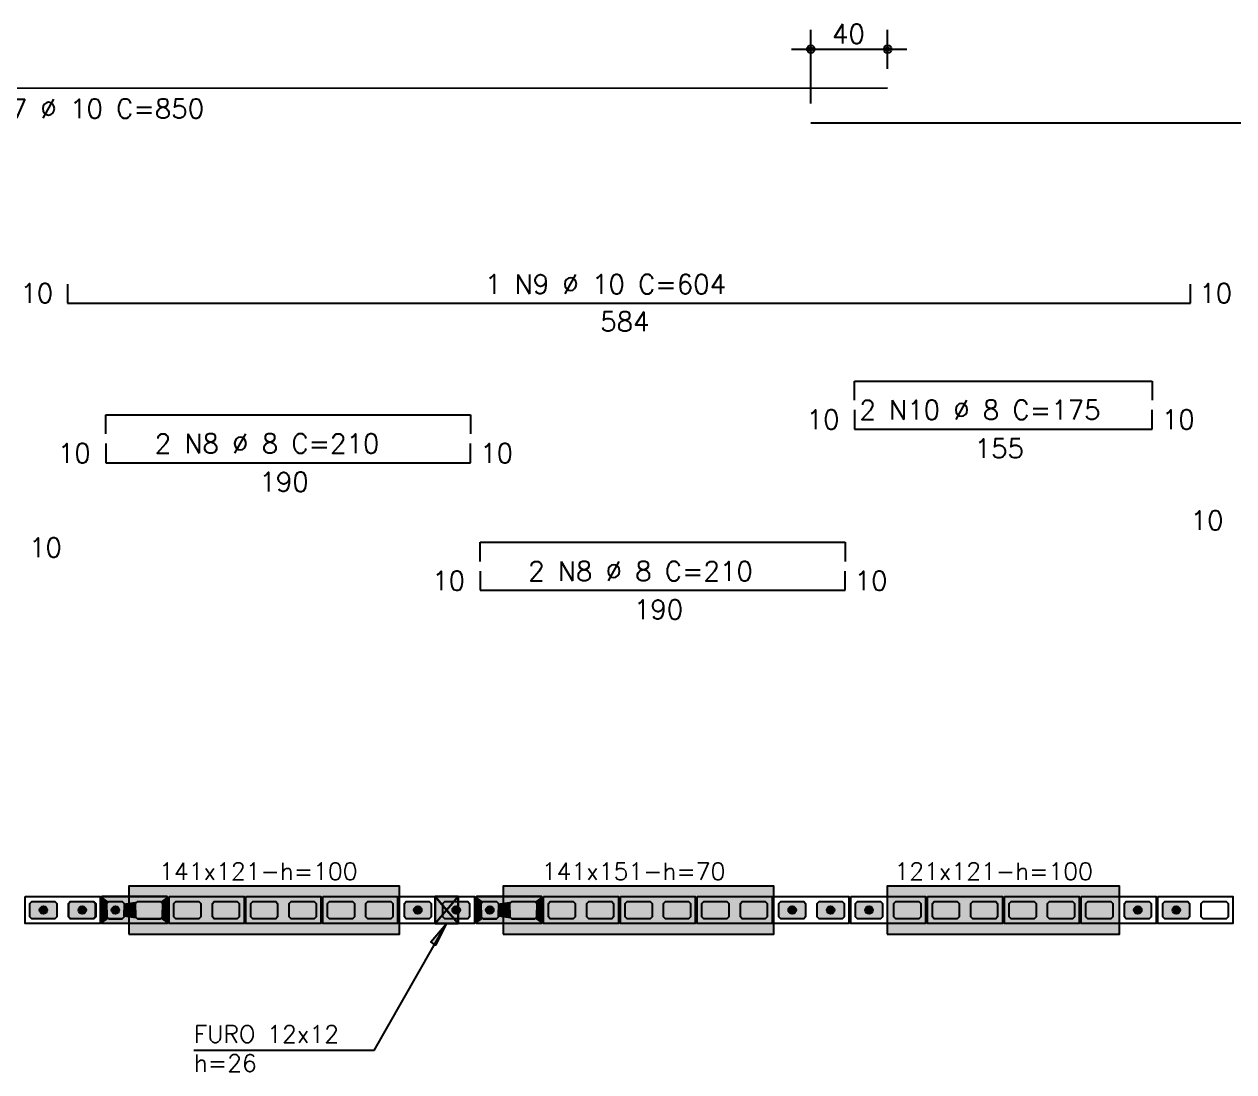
# Model space of a CAD drawing. Extents: x -1 to 122, y -1 to 61.
# Drawn here: x 25.19 to 37.79, y 37 to 47.9 of the extents above; entities that cross this region are included whole.
import ezdxf

# ---------------------------------------------------------------- set-up
doc = ezdxf.new("R2010")
doc.units = 0
doc.header["$MEASUREMENT"] = 0
for name, color, linetype in [('PENA_01', 1, 'CONTINUOUS'), ('PENA_02', 2, 'CONTINUOUS'), ('PENA_03', 3, 'CONTINUOUS'), ('PENA_05', 5, 'CONTINUOUS'), ('PENA_09', 254, 'CONTINUOUS'), ('PENA_11', 252, 'CONTINUOUS'), ('PENA_21', 100, 'CONTINUOUS'), ('PENA_23', 50, 'CONTINUOUS')]:
    doc.layers.add(name, color=color, linetype=linetype)
doc.styles.get("Standard").update_dxf_attribs({"font": 'ROMANS.SHX'})

msp = doc.modelspace()

# ---------------------------------------------------------------- linework, layer by layer
at = {"layer": 'PENA_01', "linetype": 'Continuous'}
for p, q in [((33.38551, 47.078472), (33.38551, 47.844742)), ((34.18551, 47.440374), (34.18551, 47.844742)), ((33.18551, 47.644742), (34.38551, 47.644742))]:
    msp.add_line(p, q, dxfattribs=at)
for points in [[(25.251365, 38.749354), (25.271365, 38.769354), (25.511365, 38.769354), (25.531365, 38.749354), (25.531365, 38.609354), (25.511365, 38.589354), (25.271365, 38.589354), (25.251365, 38.609354), (25.251365, 38.749354)], [(25.651365, 38.749354), (25.671365, 38.769354), (25.911365, 38.769354), (25.931365, 38.749354), (25.931365, 38.609354), (25.911365, 38.589354), (25.671365, 38.589354), (25.651365, 38.609354), (25.651365, 38.749354)], [(26.071365, 38.769354), (26.211365, 38.769354), (26.231365, 38.749354), (26.231365, 38.609354), (26.211365, 38.589354), (26.071365, 38.589354), (26.051365, 38.609354), (26.051365, 38.749354), (26.071365, 38.769354)], [(26.371365, 38.769354), (26.611365, 38.769354), (26.631365, 38.749354), (26.631365, 38.609354), (26.611365, 38.589354), (26.371365, 38.589354), (26.351365, 38.609354), (26.351365, 38.749354), (26.371365, 38.769354)], [(26.751365, 38.749354), (26.771365, 38.769354), (27.011365, 38.769354), (27.031365, 38.749354), (27.031365, 38.609354), (27.011365, 38.589354), (26.771365, 38.589354), (26.751365, 38.609354), (26.751365, 38.749354)], [(27.151365, 38.749354), (27.171365, 38.769354), (27.411365, 38.769354), (27.431365, 38.749354), (27.431365, 38.609354), (27.411365, 38.589354), (27.171365, 38.589354), (27.151365, 38.609354), (27.151365, 38.749354)], [(27.551365, 38.749354), (27.571365, 38.769354), (27.811365, 38.769354), (27.831365, 38.749354), (27.831365, 38.609354), (27.811365, 38.589354), (27.571365, 38.589354), (27.551365, 38.609354), (27.551365, 38.749354)], [(27.951365, 38.749354), (27.971365, 38.769354), (28.211365, 38.769354), (28.231365, 38.749354), (28.231365, 38.609354), (28.211365, 38.589354), (27.971365, 38.589354), (27.951365, 38.609354), (27.951365, 38.749354)], [(28.351365, 38.749354), (28.371365, 38.769354), (28.611365, 38.769354), (28.631365, 38.749354), (28.631365, 38.609354), (28.611365, 38.589354), (28.371365, 38.589354), (28.351365, 38.609354), (28.351365, 38.749354)], [(28.751365, 38.749354), (28.771365, 38.769354), (29.011365, 38.769354), (29.031365, 38.749354), (29.031365, 38.609354), (29.011365, 38.589354), (28.771365, 38.589354), (28.751365, 38.609354), (28.751365, 38.749354)], [(29.151365, 38.749354), (29.171365, 38.769354), (29.411365, 38.769354), (29.431365, 38.749354), (29.431365, 38.609354), (29.411365, 38.589354), (29.171365, 38.589354), (29.151365, 38.609354), (29.151365, 38.749354)], [(29.551365, 38.749354), (29.571365, 38.769354), (29.811365, 38.769354), (29.831365, 38.749354), (29.831365, 38.609354), (29.811365, 38.589354), (29.571365, 38.589354), (29.551365, 38.609354), (29.551365, 38.749354)], [(29.971365, 38.769354), (30.111365, 38.769354), (30.131365, 38.749354), (30.131365, 38.609354), (30.111365, 38.589354), (29.971365, 38.589354), (29.951365, 38.609354), (29.951365, 38.749354), (29.971365, 38.769354)], [(30.271365, 38.769354), (30.511365, 38.769354), (30.531365, 38.749354), (30.531365, 38.609354), (30.511365, 38.589354), (30.271365, 38.589354), (30.251365, 38.609354), (30.251365, 38.749354), (30.271365, 38.769354)], [(30.651365, 38.749354), (30.671365, 38.769354), (30.911365, 38.769354), (30.931365, 38.749354), (30.931365, 38.609354), (30.911365, 38.589354), (30.671365, 38.589354), (30.651365, 38.609354), (30.651365, 38.749354)], [(31.051365, 38.749354), (31.071365, 38.769354), (31.311365, 38.769354), (31.331365, 38.749354), (31.331365, 38.609354), (31.311365, 38.589354), (31.071365, 38.589354), (31.051365, 38.609354), (31.051365, 38.749354)], [(31.451365, 38.749354), (31.471365, 38.769354), (31.711365, 38.769354), (31.731365, 38.749354), (31.731365, 38.609354), (31.711365, 38.589354), (31.471365, 38.589354), (31.451365, 38.609354), (31.451365, 38.749354)], [(31.851365, 38.749354), (31.871365, 38.769354), (32.111365, 38.769354), (32.131365, 38.749354), (32.131365, 38.609354), (32.111365, 38.589354), (31.871365, 38.589354), (31.851365, 38.609354), (31.851365, 38.749354)], [(32.251365, 38.749354), (32.271365, 38.769354), (32.511365, 38.769354), (32.531365, 38.749354), (32.531365, 38.609354), (32.511365, 38.589354), (32.271365, 38.589354), (32.251365, 38.609354), (32.251365, 38.749354)], [(32.651365, 38.749354), (32.671365, 38.769354), (32.911365, 38.769354), (32.931365, 38.749354), (32.931365, 38.609354), (32.911365, 38.589354), (32.671365, 38.589354), (32.651365, 38.609354), (32.651365, 38.749354)], [(33.051365, 38.749354), (33.071365, 38.769354), (33.311365, 38.769354), (33.331365, 38.749354), (33.331365, 38.609354), (33.311365, 38.589354), (33.071365, 38.589354), (33.051365, 38.609354), (33.051365, 38.749354)], [(33.451365, 38.749354), (33.471365, 38.769354), (33.711365, 38.769354), (33.731365, 38.749354), (33.731365, 38.609354), (33.711365, 38.589354), (33.471365, 38.589354), (33.451365, 38.609354), (33.451365, 38.749354)], [(33.851365, 38.749354), (33.871365, 38.769354), (34.111365, 38.769354), (34.131365, 38.749354), (34.131365, 38.609354), (34.111365, 38.589354), (33.871365, 38.589354), (33.851365, 38.609354), (33.851365, 38.749354)], [(34.251365, 38.749354), (34.271365, 38.769354), (34.511365, 38.769354), (34.531365, 38.749354), (34.531365, 38.609354), (34.511365, 38.589354), (34.271365, 38.589354), (34.251365, 38.609354), (34.251365, 38.749354)], [(34.651365, 38.749354), (34.671365, 38.769354), (34.911365, 38.769354), (34.931365, 38.749354), (34.931365, 38.609354), (34.911365, 38.589354), (34.671365, 38.589354), (34.651365, 38.609354), (34.651365, 38.749354)], [(35.051365, 38.749354), (35.071365, 38.769354), (35.311365, 38.769354), (35.331365, 38.749354), (35.331365, 38.609354), (35.311365, 38.589354), (35.071365, 38.589354), (35.051365, 38.609354), (35.051365, 38.749354)], [(35.451365, 38.749354), (35.471365, 38.769354), (35.711365, 38.769354), (35.731365, 38.749354), (35.731365, 38.609354), (35.711365, 38.589354), (35.471365, 38.589354), (35.451365, 38.609354), (35.451365, 38.749354)], [(35.851365, 38.749354), (35.871365, 38.769354), (36.111365, 38.769354), (36.131365, 38.749354), (36.131365, 38.609354), (36.111365, 38.589354), (35.871365, 38.589354), (35.851365, 38.609354), (35.851365, 38.749354)], [(36.251365, 38.749354), (36.271365, 38.769354), (36.511365, 38.769354), (36.531365, 38.749354), (36.531365, 38.609354), (36.511365, 38.589354), (36.271365, 38.589354), (36.251365, 38.609354), (36.251365, 38.749354)], [(36.651365, 38.749354), (36.671365, 38.769354), (36.911365, 38.769354), (36.931365, 38.749354), (36.931365, 38.609354), (36.911365, 38.589354), (36.671365, 38.589354), (36.651365, 38.609354), (36.651365, 38.749354)], [(37.051365, 38.749354), (37.071365, 38.769354), (37.311365, 38.769354), (37.331365, 38.749354), (37.331365, 38.609354), (37.311365, 38.589354), (37.071365, 38.589354), (37.051365, 38.609354), (37.051365, 38.749354)], [(37.451365, 38.749354), (37.471365, 38.769354), (37.711365, 38.769354), (37.731365, 38.749354), (37.731365, 38.609354), (37.711365, 38.589354), (37.471365, 38.589354), (37.451365, 38.609354), (37.451365, 38.749354)]]:
    msp.add_lwpolyline(points, dxfattribs=at)
at = {"layer": 'PENA_02', "linetype": 'Continuous'}
for points in [[(25.201365, 38.819354), (25.981365, 38.819354), (25.981365, 38.539354), (25.201365, 38.539354), (25.201365, 38.819354)], [(26.001365, 38.819354), (26.681365, 38.819354), (26.681365, 38.539354), (26.001365, 38.539354), (26.001365, 38.819354)], [(26.701365, 38.819354), (27.481365, 38.819354), (27.481365, 38.539354), (26.701365, 38.539354), (26.701365, 38.819354)], [(27.501365, 38.819354), (28.281365, 38.819354), (28.281365, 38.539354), (27.501365, 38.539354), (27.501365, 38.819354)], [(28.301365, 38.819354), (29.081365, 38.819354), (29.081365, 38.539354), (28.301365, 38.539354), (28.301365, 38.819354)], [(29.101365, 38.819354), (29.881365, 38.819354), (29.881365, 38.539354), (29.101365, 38.539354), (29.101365, 38.819354)], [(29.901365, 38.819354), (30.581365, 38.819354), (30.581365, 38.539354), (29.901365, 38.539354), (29.901365, 38.819354)], [(30.601365, 38.819354), (31.381365, 38.819354), (31.381365, 38.539354), (30.601365, 38.539354), (30.601365, 38.819354)], [(31.401365, 38.819354), (32.181365, 38.819354), (32.181365, 38.539354), (31.401365, 38.539354), (31.401365, 38.819354)], [(32.201365, 38.819354), (32.981365, 38.819354), (32.981365, 38.539354), (32.201365, 38.539354), (32.201365, 38.819354)], [(33.001365, 38.819354), (33.781365, 38.819354), (33.781365, 38.539354), (33.001365, 38.539354), (33.001365, 38.819354)], [(33.801365, 38.819354), (34.581365, 38.819354), (34.581365, 38.539354), (33.801365, 38.539354), (33.801365, 38.819354)], [(34.601365, 38.819354), (35.381365, 38.819354), (35.381365, 38.539354), (34.601365, 38.539354), (34.601365, 38.819354)], [(35.401365, 38.819354), (36.181365, 38.819354), (36.181365, 38.539354), (35.401365, 38.539354), (35.401365, 38.819354)], [(36.201365, 38.819354), (36.981365, 38.819354), (36.981365, 38.539354), (36.201365, 38.539354), (36.201365, 38.819354)], [(37.001365, 38.819354), (37.781365, 38.819354), (37.781365, 38.539354), (37.001365, 38.539354), (37.001365, 38.819354)]]:
    msp.add_lwpolyline(points, dxfattribs=at)
for centre, radius in [((33.38551, 47.644742), 0.04), ((33.38551, 47.644742), 0.02), ((34.18551, 47.644742), 0.04), ((34.18551, 47.644742), 0.02)]:
    msp.add_circle(centre, radius, dxfattribs=at)
at = {"layer": 'PENA_03', "linetype": 'Continuous'}
for p, q in [((34.18551, 47.240374), (34.18551, 47.240374)), ((33.38551, 46.878472), (33.38551, 46.878472)), ((29.470769, 38.81974), (29.710769, 38.53974)), ((29.710769, 38.81974), (29.470769, 38.539738)), ((29.711408, 38.81974), (29.471408, 38.53974)), ((29.711409, 38.538968), (29.471408, 38.81974)), ((29.471408, 38.81974), (29.711408, 38.539739)), ((29.711408, 38.81974), (29.471408, 38.539737)), ((28.838055, 37.217139), (29.591468, 38.539039)), ((28.838055, 37.217139), (26.958667, 37.217139))]:
    msp.add_line(p, q, dxfattribs=at)
for points in [[(29.470769, 38.81974), (29.710769, 38.81974), (29.710769, 38.53974), (29.470769, 38.539738), (29.470769, 38.81974)], [(29.471408, 38.81974), (29.711408, 38.81974), (29.711409, 38.538968), (29.471409, 38.538968), (29.471408, 38.81974)], [(29.471408, 38.81974), (29.711408, 38.81974), (29.711408, 38.539739), (29.471408, 38.539737), (29.471408, 38.81974)], [(25.531706, 38.609354), (25.511706, 38.589354), (25.271706, 38.589354), (25.251706, 38.609354), (25.251706, 38.749354), (25.271706, 38.769354), (25.511706, 38.769354), (25.531706, 38.749354), (25.531706, 38.609354)], [(25.936045, 38.609354), (25.916045, 38.589354), (25.676045, 38.589354), (25.656045, 38.609354), (25.656045, 38.749354), (25.676045, 38.769354), (25.916045, 38.769354), (25.936045, 38.749354), (25.936045, 38.609354)], [(26.211365, 38.769354), (26.231365, 38.749354), (26.231365, 38.609354), (26.211365, 38.589354), (26.071365, 38.589354), (26.051365, 38.609354), (26.051365, 38.749354), (26.071365, 38.769354), (26.211365, 38.769354)], [(29.431365, 38.609354), (29.411365, 38.589354), (29.171365, 38.589354), (29.151365, 38.609354), (29.151365, 38.749354), (29.171365, 38.769354), (29.411365, 38.769354), (29.431365, 38.749354), (29.431365, 38.609354)], [(29.831365, 38.609354), (29.811365, 38.589354), (29.571365, 38.589354), (29.551365, 38.609354), (29.551365, 38.749354), (29.571365, 38.769354), (29.811365, 38.769354), (29.831365, 38.749354), (29.831365, 38.609354)], [(30.111365, 38.769354), (30.131365, 38.749354), (30.131365, 38.609354), (30.111365, 38.589354), (29.971365, 38.589354), (29.951365, 38.609354), (29.951365, 38.749354), (29.971365, 38.769354), (30.111365, 38.769354)], [(33.331365, 38.609354), (33.311365, 38.589354), (33.071365, 38.589354), (33.051365, 38.609354), (33.051365, 38.749354), (33.071365, 38.769354), (33.311365, 38.769354), (33.331365, 38.749354), (33.331365, 38.609354)], [(33.731365, 38.609354), (33.711365, 38.589354), (33.471365, 38.589354), (33.451365, 38.609354), (33.451365, 38.749354), (33.471365, 38.769354), (33.711365, 38.769354), (33.731365, 38.749354), (33.731365, 38.609354)], [(34.131365, 38.609354), (34.111365, 38.589354), (33.871365, 38.589354), (33.851365, 38.609354), (33.851365, 38.749354), (33.871365, 38.769354), (34.111365, 38.769354), (34.131365, 38.749354), (34.131365, 38.609354)], [(36.931365, 38.609354), (36.911365, 38.589354), (36.671365, 38.589354), (36.651365, 38.609354), (36.651365, 38.749354), (36.671365, 38.769354), (36.911365, 38.769354), (36.931365, 38.749354), (36.931365, 38.609354)], [(37.331365, 38.609354), (37.311365, 38.589354), (37.071365, 38.589354), (37.051365, 38.609354), (37.051365, 38.749354), (37.071365, 38.769354), (37.311365, 38.769354), (37.331365, 38.749354), (37.331365, 38.609354)], [(29.591468, 38.539039), (29.476804, 38.314979), (29.428304, 38.347392), (29.591468, 38.539039)]]:
    msp.add_lwpolyline(points, dxfattribs=at)
for centre in [(25.391706, 38.679354), (25.796045, 38.679354), (26.141365, 38.679354), (29.291365, 38.679354), (29.691365, 38.679354), (30.041365, 38.679354), (33.191365, 38.679354), (33.591365, 38.679354), (33.991365, 38.679354), (36.791365, 38.679354), (37.191365, 38.679354)]:
    msp.add_circle(centre, 0.04, dxfattribs=at)
for points in [[(25.431706, 38.679354), (25.371706, 38.713995), (25.354119, 38.693035)], [(25.431706, 38.679354), (25.354119, 38.693035), (25.354119, 38.665673)], [(25.431706, 38.679354), (25.398652, 38.718746), (25.371706, 38.713995)], [(25.431706, 38.679354), (25.422348, 38.705065), (25.398652, 38.718746)], [(25.836045, 38.679354), (25.776045, 38.713995), (25.758458, 38.693035)], [(25.836045, 38.679354), (25.758458, 38.693035), (25.758458, 38.665673)], [(25.836045, 38.679354), (25.802991, 38.718746), (25.776045, 38.713995)], [(25.836045, 38.679354), (25.826687, 38.705065), (25.802991, 38.718746)], [(26.181365, 38.679354), (26.121365, 38.713995), (26.103777, 38.693035)], [(26.181365, 38.679354), (26.103777, 38.693035), (26.103777, 38.665673)], [(26.181365, 38.679354), (26.148311, 38.718746), (26.121365, 38.713995)], [(26.181365, 38.679354), (26.172007, 38.705065), (26.148311, 38.718746)], [(29.331365, 38.679354), (29.271365, 38.713995), (29.253777, 38.693035)], [(29.331365, 38.679354), (29.253777, 38.693035), (29.253777, 38.665673)], [(29.331365, 38.679354), (29.298311, 38.718746), (29.271365, 38.713995)], [(29.331365, 38.679354), (29.322007, 38.705065), (29.298311, 38.718746)], [(29.731365, 38.679354), (29.671365, 38.713995), (29.653777, 38.693035)], [(29.731365, 38.679354), (29.653777, 38.693035), (29.653777, 38.665673)], [(29.731365, 38.679354), (29.698311, 38.718746), (29.671365, 38.713995)], [(29.731365, 38.679354), (29.722007, 38.705065), (29.698311, 38.718746)], [(30.081365, 38.679354), (30.021365, 38.713995), (30.003777, 38.693035)], [(30.081365, 38.679354), (30.003777, 38.693035), (30.003777, 38.665673)], [(30.081365, 38.679354), (30.048311, 38.718746), (30.021365, 38.713995)], [(30.081365, 38.679354), (30.072007, 38.705065), (30.048311, 38.718746)], [(33.231365, 38.679354), (33.171365, 38.713995), (33.153777, 38.693035)], [(33.231365, 38.679354), (33.153777, 38.693035), (33.153777, 38.665673)], [(33.231365, 38.679354), (33.198311, 38.718746), (33.171365, 38.713995)], [(33.231365, 38.679354), (33.222007, 38.705065), (33.198311, 38.718746)], [(33.631365, 38.679354), (33.571365, 38.713995), (33.553777, 38.693035)], [(33.631365, 38.679354), (33.553777, 38.693035), (33.553777, 38.665673)], [(33.631365, 38.679354), (33.598311, 38.718746), (33.571365, 38.713995)], [(33.631365, 38.679354), (33.622007, 38.705065), (33.598311, 38.718746)], [(34.031365, 38.679354), (33.971365, 38.713995), (33.953777, 38.693035)], [(34.031365, 38.679354), (33.953777, 38.693035), (33.953777, 38.665673)], [(34.031365, 38.679354), (33.998311, 38.718746), (33.971365, 38.713995)], [(34.031365, 38.679354), (34.022007, 38.705065), (33.998311, 38.718746)], [(36.831365, 38.679354), (36.771365, 38.713995), (36.753777, 38.693035)], [(36.831365, 38.679354), (36.753777, 38.693035), (36.753777, 38.665673)], [(36.831365, 38.679354), (36.798311, 38.718746), (36.771365, 38.713995)], [(36.831365, 38.679354), (36.822007, 38.705065), (36.798311, 38.718746)], [(37.231365, 38.679354), (37.171365, 38.713995), (37.153777, 38.693035)], [(37.231365, 38.679354), (37.153777, 38.693035), (37.153777, 38.665673)], [(37.231365, 38.679354), (37.198311, 38.718746), (37.171365, 38.713995)], [(37.231365, 38.679354), (37.222007, 38.705065), (37.198311, 38.718746)], [(25.431706, 38.679354), (25.354119, 38.665673), (25.371706, 38.644713)], [(25.431706, 38.679354), (25.371706, 38.644713), (25.398652, 38.639962)], [(25.431706, 38.679354), (25.398652, 38.639962), (25.422348, 38.653642)], [(25.431706, 38.679354), (25.422348, 38.653642), (25.431706, 38.679354)], [(25.836045, 38.679354), (25.758458, 38.665673), (25.776045, 38.644713)], [(25.836045, 38.679354), (25.776045, 38.644713), (25.802991, 38.639962)], [(25.836045, 38.679354), (25.802991, 38.639962), (25.826687, 38.653642)], [(25.836045, 38.679354), (25.826687, 38.653642), (25.836045, 38.679354)], [(26.181365, 38.679354), (26.103777, 38.665673), (26.121365, 38.644713)], [(26.181365, 38.679354), (26.121365, 38.644713), (26.148311, 38.639962)], [(26.181365, 38.679354), (26.148311, 38.639962), (26.172007, 38.653642)], [(26.181365, 38.679354), (26.172007, 38.653642), (26.181365, 38.679354)], [(29.331365, 38.679354), (29.253777, 38.665673), (29.271365, 38.644713)], [(29.331365, 38.679354), (29.271365, 38.644713), (29.298311, 38.639962)], [(29.331365, 38.679354), (29.298311, 38.639962), (29.322007, 38.653642)], [(29.331365, 38.679354), (29.322007, 38.653642), (29.331365, 38.679354)], [(29.731365, 38.679354), (29.653777, 38.665673), (29.671365, 38.644713)], [(29.731365, 38.679354), (29.671365, 38.644713), (29.698311, 38.639962)], [(29.731365, 38.679354), (29.698311, 38.639962), (29.722007, 38.653642)], [(29.731365, 38.679354), (29.722007, 38.653642), (29.731365, 38.679354)], [(30.081365, 38.679354), (30.003777, 38.665673), (30.021365, 38.644713)], [(30.081365, 38.679354), (30.021365, 38.644713), (30.048311, 38.639962)], [(30.081365, 38.679354), (30.048311, 38.639962), (30.072007, 38.653642)], [(30.081365, 38.679354), (30.072007, 38.653642), (30.081365, 38.679354)], [(33.231365, 38.679354), (33.153777, 38.665673), (33.171365, 38.644713)], [(33.231365, 38.679354), (33.171365, 38.644713), (33.198311, 38.639962)], [(33.231365, 38.679354), (33.198311, 38.639962), (33.222007, 38.653642)], [(33.231365, 38.679354), (33.222007, 38.653642), (33.231365, 38.679354)], [(33.631365, 38.679354), (33.553777, 38.665673), (33.571365, 38.644713)], [(33.631365, 38.679354), (33.571365, 38.644713), (33.598311, 38.639962)], [(33.631365, 38.679354), (33.598311, 38.639962), (33.622007, 38.653642)], [(33.631365, 38.679354), (33.622007, 38.653642), (33.631365, 38.679354)], [(34.031365, 38.679354), (33.953777, 38.665673), (33.971365, 38.644713)], [(34.031365, 38.679354), (33.971365, 38.644713), (33.998311, 38.639962)], [(34.031365, 38.679354), (33.998311, 38.639962), (34.022007, 38.653642)], [(34.031365, 38.679354), (34.022007, 38.653642), (34.031365, 38.679354)], [(36.831365, 38.679354), (36.753777, 38.665673), (36.771365, 38.644713)], [(36.831365, 38.679354), (36.771365, 38.644713), (36.798311, 38.639962)], [(36.831365, 38.679354), (36.798311, 38.639962), (36.822007, 38.653642)], [(36.831365, 38.679354), (36.822007, 38.653642), (36.831365, 38.679354)], [(37.231365, 38.679354), (37.153777, 38.665673), (37.171365, 38.644713)], [(37.231365, 38.679354), (37.171365, 38.644713), (37.198311, 38.639962)], [(37.231365, 38.679354), (37.198311, 38.639962), (37.222007, 38.653642)], [(37.231365, 38.679354), (37.222007, 38.653642), (37.231365, 38.679354)], [(29.591468, 38.539039), (29.476804, 38.314979), (29.428304, 38.347392)], [(29.591468, 38.539039), (29.428304, 38.347392), (29.591468, 38.539039)]]:
    msp.add_solid(points, dxfattribs=at)
at = {"layer": 'PENA_05', "linetype": 'Continuous'}
for p, q in [((17.191366, 47.240284), (34.18551, 47.240374)), ((33.38551, 46.878472), (49.881365, 46.878472)), ((25.641365, 45.198142), (25.641365, 44.998142)), ((37.341365, 44.998142), (37.341365, 45.198142)), ((25.641365, 44.998142), (37.341365, 44.998142)), ((33.841365, 43.988072), (33.841365, 44.188072)), ((33.841365, 44.188072), (36.941365, 44.188072)), ((36.941365, 44.188072), (36.941365, 43.988072)), ((33.841365, 43.888072), (33.841365, 43.688072)), ((36.941365, 43.688072), (36.941365, 43.888072)), ((26.041365, 43.638462), (26.041365, 43.838462)), ((26.041365, 43.838462), (29.841365, 43.838462)), ((29.841365, 43.838462), (29.841365, 43.638462)), ((33.841365, 43.688072), (36.941365, 43.688072)), ((26.041365, 43.538462), (26.041365, 43.338462)), ((29.841365, 43.338462), (29.841365, 43.538462)), ((26.041365, 43.338462), (29.841365, 43.338462)), ((29.941365, 42.309652), (29.941365, 42.509652)), ((29.941365, 42.509652), (33.741365, 42.509652)), ((33.741365, 42.509652), (33.741365, 42.309652)), ((29.941365, 42.209652), (29.941365, 42.009652)), ((33.741365, 42.009652), (33.741365, 42.209652)), ((29.941365, 42.009652), (33.741365, 42.009652))]:
    msp.add_line(p, q, dxfattribs=at)
at = {"layer": 'PENA_09', "linetype": 'Continuous'}
for points in [[(29.591243, 38.679547), (29.711408, 38.81974), (29.471408, 38.81974), (29.591243, 38.679547)], [(29.471409, 38.539741), (29.591243, 38.679547), (29.471408, 38.81974), (29.471409, 38.539741)], [(29.711409, 38.538968), (29.711408, 38.81974), (29.591243, 38.679547), (29.711409, 38.538968)], [(29.591243, 38.679547), (29.471409, 38.539741), (29.471409, 38.538968), (29.711409, 38.538968), (29.591243, 38.679547)]]:
    msp.add_lwpolyline(points, dxfattribs=at)
for points in [[(29.591243, 38.679547), (29.711408, 38.81974), (29.471408, 38.81974)], [(29.591243, 38.679547), (29.471408, 38.81974), (29.591243, 38.679547)], [(29.471409, 38.539741), (29.591243, 38.679547), (29.471408, 38.81974)], [(29.471409, 38.539741), (29.471408, 38.81974), (29.471409, 38.539741)], [(29.711409, 38.538968), (29.711408, 38.81974), (29.591243, 38.679547)], [(29.591243, 38.679547), (29.471409, 38.539741), (29.471409, 38.539741)], [(29.591243, 38.679547), (29.471409, 38.539741), (29.711409, 38.538968)], [(29.711409, 38.538968), (29.591243, 38.679547), (29.711409, 38.538968)], [(29.591243, 38.679547), (29.711409, 38.538968), (29.591243, 38.679547)]]:
    msp.add_solid(points, dxfattribs=at)
at = {"layer": 'PENA_11', "linetype": 'Continuous'}
for points in [[(25.531706, 38.609354), (25.251706, 38.749354), (25.271706, 38.769354)], [(25.531706, 38.609354), (25.251706, 38.609354), (25.251706, 38.749354)], [(25.531706, 38.609354), (25.271706, 38.769354), (25.511706, 38.769354)], [(25.531706, 38.609354), (25.511706, 38.769354), (25.531706, 38.749354)], [(25.531706, 38.609354), (25.531706, 38.749354), (25.531706, 38.609354)], [(25.936045, 38.609354), (25.656045, 38.749354), (25.676045, 38.769354)], [(25.936045, 38.609354), (25.656045, 38.609354), (25.656045, 38.749354)], [(25.936045, 38.609354), (25.676045, 38.769354), (25.916045, 38.769354)], [(25.936045, 38.609354), (25.916045, 38.769354), (25.936045, 38.749354)], [(25.936045, 38.609354), (25.936045, 38.749354), (25.936045, 38.609354)], [(26.211365, 38.769354), (26.071365, 38.589354), (26.051365, 38.609354)], [(26.211365, 38.769354), (26.051365, 38.609354), (26.051365, 38.749354)], [(26.211365, 38.769354), (26.051365, 38.749354), (26.071365, 38.769354)], [(26.211365, 38.769354), (26.211365, 38.589354), (26.071365, 38.589354)], [(26.211365, 38.769354), (26.071365, 38.769354), (26.211365, 38.769354)], [(26.211365, 38.769354), (26.231365, 38.749354), (26.231365, 38.609354)], [(26.211365, 38.769354), (26.231365, 38.609354), (26.211365, 38.589354)], [(29.431365, 38.609354), (29.151365, 38.749354), (29.171365, 38.769354)], [(29.431365, 38.609354), (29.151365, 38.609354), (29.151365, 38.749354)], [(29.431365, 38.609354), (29.171365, 38.769354), (29.411365, 38.769354)], [(29.431365, 38.609354), (29.411365, 38.769354), (29.431365, 38.749354)], [(29.431365, 38.609354), (29.431365, 38.749354), (29.431365, 38.609354)], [(29.831365, 38.609354), (29.551365, 38.749354), (29.571365, 38.769354)], [(29.831365, 38.609354), (29.551365, 38.609354), (29.551365, 38.749354)], [(29.831365, 38.609354), (29.571365, 38.769354), (29.811365, 38.769354)], [(29.831365, 38.609354), (29.811365, 38.769354), (29.831365, 38.749354)], [(29.831365, 38.609354), (29.831365, 38.749354), (29.831365, 38.609354)], [(30.111365, 38.769354), (29.971365, 38.589354), (29.951365, 38.609354)], [(30.111365, 38.769354), (29.951365, 38.609354), (29.951365, 38.749354)], [(30.111365, 38.769354), (29.951365, 38.749354), (29.971365, 38.769354)], [(30.111365, 38.769354), (30.111365, 38.589354), (29.971365, 38.589354)], [(30.111365, 38.769354), (29.971365, 38.769354), (30.111365, 38.769354)], [(30.111365, 38.769354), (30.131365, 38.749354), (30.131365, 38.609354)], [(30.111365, 38.769354), (30.131365, 38.609354), (30.111365, 38.589354)], [(33.331365, 38.609354), (33.051365, 38.749354), (33.071365, 38.769354)], [(33.331365, 38.609354), (33.051365, 38.609354), (33.051365, 38.749354)], [(33.331365, 38.609354), (33.071365, 38.769354), (33.311365, 38.769354)], [(33.331365, 38.609354), (33.311365, 38.769354), (33.331365, 38.749354)], [(33.331365, 38.609354), (33.331365, 38.749354), (33.331365, 38.609354)], [(33.731365, 38.609354), (33.451365, 38.749354), (33.471365, 38.769354)], [(33.731365, 38.609354), (33.451365, 38.609354), (33.451365, 38.749354)], [(33.731365, 38.609354), (33.471365, 38.769354), (33.711365, 38.769354)], [(33.731365, 38.609354), (33.711365, 38.769354), (33.731365, 38.749354)], [(33.731365, 38.609354), (33.731365, 38.749354), (33.731365, 38.609354)], [(34.131365, 38.609354), (33.851365, 38.749354), (33.871365, 38.769354)], [(34.131365, 38.609354), (33.851365, 38.609354), (33.851365, 38.749354)], [(34.131365, 38.609354), (33.871365, 38.769354), (34.111365, 38.769354)], [(34.131365, 38.609354), (34.111365, 38.769354), (34.131365, 38.749354)], [(34.131365, 38.609354), (34.131365, 38.749354), (34.131365, 38.609354)], [(36.931365, 38.609354), (36.651365, 38.749354), (36.671365, 38.769354)], [(36.931365, 38.609354), (36.651365, 38.609354), (36.651365, 38.749354)], [(36.931365, 38.609354), (36.671365, 38.769354), (36.911365, 38.769354)], [(36.931365, 38.609354), (36.911365, 38.769354), (36.931365, 38.749354)], [(36.931365, 38.609354), (36.931365, 38.749354), (36.931365, 38.609354)], [(37.331365, 38.609354), (37.051365, 38.749354), (37.071365, 38.769354)], [(37.331365, 38.609354), (37.051365, 38.609354), (37.051365, 38.749354)], [(37.331365, 38.609354), (37.071365, 38.769354), (37.311365, 38.769354)], [(37.331365, 38.609354), (37.311365, 38.769354), (37.331365, 38.749354)], [(37.331365, 38.609354), (37.331365, 38.749354), (37.331365, 38.609354)], [(25.531706, 38.609354), (25.271706, 38.589354), (25.251706, 38.609354)], [(25.531706, 38.609354), (25.511706, 38.589354), (25.271706, 38.589354)], [(25.936045, 38.609354), (25.676045, 38.589354), (25.656045, 38.609354)], [(25.936045, 38.609354), (25.916045, 38.589354), (25.676045, 38.589354)], [(29.431365, 38.609354), (29.171365, 38.589354), (29.151365, 38.609354)], [(29.431365, 38.609354), (29.411365, 38.589354), (29.171365, 38.589354)], [(29.831365, 38.609354), (29.571365, 38.589354), (29.551365, 38.609354)], [(29.831365, 38.609354), (29.811365, 38.589354), (29.571365, 38.589354)], [(33.331365, 38.609354), (33.071365, 38.589354), (33.051365, 38.609354)], [(33.331365, 38.609354), (33.311365, 38.589354), (33.071365, 38.589354)], [(33.731365, 38.609354), (33.471365, 38.589354), (33.451365, 38.609354)], [(33.731365, 38.609354), (33.711365, 38.589354), (33.471365, 38.589354)], [(34.131365, 38.609354), (33.871365, 38.589354), (33.851365, 38.609354)], [(34.131365, 38.609354), (34.111365, 38.589354), (33.871365, 38.589354)], [(36.931365, 38.609354), (36.671365, 38.589354), (36.651365, 38.609354)], [(36.931365, 38.609354), (36.911365, 38.589354), (36.671365, 38.589354)], [(37.331365, 38.609354), (37.071365, 38.589354), (37.051365, 38.609354)], [(37.331365, 38.609354), (37.311365, 38.589354), (37.071365, 38.589354)]]:
    msp.add_solid(points, dxfattribs=at)
at = {"layer": 'PENA_21', "linetype": 'Continuous'}
for points in [[(26.001365, 38.679354), (26.051365, 38.679354), (26.051365, 38.749354), (26.071365, 38.769354), (26.211365, 38.769354), (26.231365, 38.749354), (26.231365, 38.679354), (26.351365, 38.679354), (26.351365, 38.749354), (26.371365, 38.769354), (26.611365, 38.769354), (26.631365, 38.749354), (26.631365, 38.679354), (26.681365, 38.679354), (26.681365, 38.819354), (26.001365, 38.819354), (26.001365, 38.679354)], [(29.901365, 38.679354), (29.951365, 38.679354), (29.951365, 38.749354), (29.971365, 38.769354), (30.111365, 38.769354), (30.131365, 38.749354), (30.131365, 38.679354), (30.251365, 38.679354), (30.251365, 38.749354), (30.271365, 38.769354), (30.511365, 38.769354), (30.531365, 38.749354), (30.531365, 38.679354), (30.581365, 38.679354), (30.581365, 38.819354), (29.901365, 38.819354), (29.901365, 38.679354)], [(26.001365, 38.679354), (26.051365, 38.679354), (26.051365, 38.609354), (26.071365, 38.589354), (26.211365, 38.589354), (26.231365, 38.609354), (26.231365, 38.679354), (26.351365, 38.679354), (26.351365, 38.609354), (26.371365, 38.589354), (26.611365, 38.589354), (26.631365, 38.609354), (26.631365, 38.679354), (26.681365, 38.679354), (26.681365, 38.539354), (26.001365, 38.539354), (26.001365, 38.679354)], [(29.901365, 38.679354), (29.951365, 38.679354), (29.951365, 38.609354), (29.971365, 38.589354), (30.111365, 38.589354), (30.131365, 38.609354), (30.131365, 38.679354), (30.251365, 38.679354), (30.251365, 38.609354), (30.271365, 38.589354), (30.511365, 38.589354), (30.531365, 38.609354), (30.531365, 38.679354), (30.581365, 38.679354), (30.581365, 38.539354), (29.901365, 38.539354), (29.901365, 38.679354)]]:
    msp.add_lwpolyline(points, dxfattribs=at)
for points in [[(26.681365, 38.819354), (26.001365, 38.819354), (26.071365, 38.769354)], [(26.001365, 38.819354), (26.001365, 38.679354), (26.051365, 38.679354)], [(26.001365, 38.819354), (26.051365, 38.679354), (26.051365, 38.749354)], [(26.001365, 38.819354), (26.051365, 38.749354), (26.071365, 38.769354)], [(26.681365, 38.819354), (26.071365, 38.769354), (26.211365, 38.769354)], [(26.681365, 38.819354), (26.211365, 38.769354), (26.231365, 38.749354)], [(26.681365, 38.819354), (26.231365, 38.749354), (26.371365, 38.769354)], [(26.681365, 38.819354), (26.371365, 38.769354), (26.611365, 38.769354)], [(26.681365, 38.819354), (26.611365, 38.769354), (26.631365, 38.749354)], [(26.681365, 38.819354), (26.631365, 38.749354), (26.681365, 38.679354)], [(30.581365, 38.819354), (29.901365, 38.819354), (29.971365, 38.769354)], [(29.901365, 38.819354), (29.901365, 38.679354), (29.951365, 38.679354)], [(29.901365, 38.819354), (29.951365, 38.679354), (29.951365, 38.749354)], [(29.901365, 38.819354), (29.951365, 38.749354), (29.971365, 38.769354)], [(30.581365, 38.819354), (29.971365, 38.769354), (30.111365, 38.769354)], [(30.581365, 38.819354), (30.111365, 38.769354), (30.131365, 38.749354)], [(30.581365, 38.819354), (30.131365, 38.749354), (30.271365, 38.769354)], [(30.581365, 38.819354), (30.271365, 38.769354), (30.511365, 38.769354)], [(30.581365, 38.819354), (30.511365, 38.769354), (30.531365, 38.749354)], [(30.581365, 38.819354), (30.531365, 38.749354), (30.581365, 38.679354)], [(26.231365, 38.749354), (26.351365, 38.749354), (26.371365, 38.769354)], [(26.231365, 38.749354), (26.231365, 38.679354), (26.351365, 38.679354)], [(26.231365, 38.749354), (26.351365, 38.679354), (26.351365, 38.749354)], [(26.681365, 38.679354), (26.631365, 38.749354), (26.631365, 38.679354)], [(30.131365, 38.749354), (30.251365, 38.749354), (30.271365, 38.769354)], [(30.131365, 38.749354), (30.131365, 38.679354), (30.251365, 38.679354)], [(30.131365, 38.749354), (30.251365, 38.679354), (30.251365, 38.749354)], [(30.581365, 38.679354), (30.531365, 38.749354), (30.531365, 38.679354)], [(26.001365, 38.539354), (26.001365, 38.679354), (26.051365, 38.679354)], [(26.001365, 38.539354), (26.051365, 38.679354), (26.051365, 38.609354)], [(26.001365, 38.539354), (26.051365, 38.609354), (26.071365, 38.589354)], [(26.681365, 38.539354), (26.001365, 38.539354), (26.071365, 38.589354)], [(26.681365, 38.539354), (26.071365, 38.589354), (26.211365, 38.589354)], [(26.681365, 38.539354), (26.211365, 38.589354), (26.231365, 38.609354)], [(26.231365, 38.609354), (26.231365, 38.679354), (26.351365, 38.679354)], [(26.231365, 38.609354), (26.351365, 38.679354), (26.351365, 38.609354)], [(26.681365, 38.539354), (26.231365, 38.609354), (26.371365, 38.589354)], [(26.231365, 38.609354), (26.351365, 38.609354), (26.371365, 38.589354)], [(26.681365, 38.539354), (26.371365, 38.589354), (26.611365, 38.589354)], [(26.681365, 38.539354), (26.611365, 38.589354), (26.631365, 38.609354)], [(26.681365, 38.539354), (26.631365, 38.609354), (26.681365, 38.679354)], [(26.681365, 38.679354), (26.631365, 38.609354), (26.631365, 38.679354)], [(29.901365, 38.539354), (29.901365, 38.679354), (29.951365, 38.679354)], [(29.901365, 38.539354), (29.951365, 38.679354), (29.951365, 38.609354)], [(29.901365, 38.539354), (29.951365, 38.609354), (29.971365, 38.589354)], [(30.581365, 38.539354), (29.901365, 38.539354), (29.971365, 38.589354)], [(30.581365, 38.539354), (29.971365, 38.589354), (30.111365, 38.589354)], [(30.581365, 38.539354), (30.111365, 38.589354), (30.131365, 38.609354)], [(30.131365, 38.609354), (30.131365, 38.679354), (30.251365, 38.679354)], [(30.131365, 38.609354), (30.251365, 38.679354), (30.251365, 38.609354)], [(30.581365, 38.539354), (30.131365, 38.609354), (30.271365, 38.589354)], [(30.131365, 38.609354), (30.251365, 38.609354), (30.271365, 38.589354)], [(30.581365, 38.539354), (30.271365, 38.589354), (30.511365, 38.589354)], [(30.581365, 38.539354), (30.511365, 38.589354), (30.531365, 38.609354)], [(30.581365, 38.539354), (30.531365, 38.609354), (30.581365, 38.679354)], [(30.581365, 38.679354), (30.531365, 38.609354), (30.531365, 38.679354)]]:
    msp.add_solid(points, dxfattribs=at)
at = {"layer": 'PENA_23', "linetype": 'Continuous'}
for points in [[(26.281365, 38.429354), (29.101365, 38.429354), (29.101365, 38.929354), (26.281365, 38.929354), (26.281365, 38.429354)], [(26.281365, 38.429354), (29.101365, 38.429354), (29.101365, 38.929354), (26.281365, 38.929354), (26.281365, 38.429354)], [(30.181365, 38.429354), (33.001365, 38.429354), (33.001365, 38.929354), (30.181365, 38.929354), (30.181365, 38.429354)], [(30.181365, 38.429354), (33.001365, 38.429354), (33.001365, 38.929354), (30.181365, 38.929354), (30.181365, 38.429354)], [(34.181365, 38.429354), (36.601365, 38.429354), (36.601365, 38.929354), (34.181365, 38.929354), (34.181365, 38.429354)], [(34.181365, 38.429354), (36.601365, 38.429354), (36.601365, 38.929354), (34.181365, 38.929354), (34.181365, 38.429354)]]:
    msp.add_lwpolyline(points, dxfattribs=at)
for points in [[(26.281365, 38.429354), (29.101365, 38.429354), (29.101365, 38.929354)], [(26.281365, 38.429354), (29.101365, 38.929354), (26.281365, 38.929354)], [(26.281365, 38.429354), (26.281365, 38.929354), (26.281365, 38.429354)], [(26.281365, 38.429354), (29.101365, 38.429354), (29.101365, 38.929354)], [(26.281365, 38.429354), (29.101365, 38.929354), (26.281365, 38.929354)], [(26.281365, 38.429354), (26.281365, 38.929354), (26.281365, 38.429354)], [(30.181365, 38.429354), (33.001365, 38.429354), (33.001365, 38.929354)], [(30.181365, 38.429354), (33.001365, 38.929354), (30.181365, 38.929354)], [(30.181365, 38.429354), (30.181365, 38.929354), (30.181365, 38.429354)], [(30.181365, 38.429354), (33.001365, 38.429354), (33.001365, 38.929354)], [(30.181365, 38.429354), (33.001365, 38.929354), (30.181365, 38.929354)], [(30.181365, 38.429354), (30.181365, 38.929354), (30.181365, 38.429354)], [(34.181365, 38.429354), (36.601365, 38.429354), (36.601365, 38.929354)], [(34.181365, 38.429354), (36.601365, 38.929354), (34.181365, 38.929354)], [(34.181365, 38.429354), (34.181365, 38.929354), (34.181365, 38.429354)], [(34.181365, 38.429354), (36.601365, 38.429354), (36.601365, 38.929354)], [(34.181365, 38.429354), (36.601365, 38.929354), (34.181365, 38.929354)], [(34.181365, 38.429354), (34.181365, 38.929354), (34.181365, 38.429354)]]:
    msp.add_solid(points, dxfattribs=at)

# ---------------------------------------------------------------- texts
at = {"layer": 'PENA_03', "linetype": 'Continuous'}
for s, height, p in [('40', 0.2, (33.60551, 47.704742)), ('1 N7 %%c 10 C=850', 0.2, (24.554709, 46.925524)), ('1 N9 %%c 10 C=604', 0.2, (29.991365, 45.098142)), ('10', 0.2, (25.151365, 45.003142)), ('10', 0.2, (37.431365, 45.003142)), ('584', 0.2, (31.191365, 44.708142)), ('2 N10 %%c 8 C=175', 0.2, (33.891365, 43.788072)), ('10', 0.2, (33.341365, 43.688072)), ('10', 0.2, (37.041365, 43.688072)), ('2 N8 %%c 8 C=210', 0.2, (26.551365, 43.438462)), ('10', 0.2, (25.541365, 43.338462)), ('10', 0.2, (29.941365, 43.338462)), ('155', 0.2, (35.091365, 43.388072)), ('190', 0.2, (27.641365, 43.038462)), ('10', 0.2, (37.341365, 42.638176)), ('10', 0.2, (25.241365, 42.35433)), ('2 N8 %%c 8 C=210', 0.2, (30.441365, 42.109652)), ('10', 0.2, (29.441365, 42.009652)), ('10', 0.2, (33.841365, 42.009652)), ('190', 0.2, (31.541365, 41.709652)), ('141x121-h=100', 0.18, (26.596624, 38.993227)), ('141x151-h=70', 0.18, (30.582338, 38.993227)), ('121x121-h=100', 0.18, (34.256158, 38.993227)), ('FURO 12x12', 0.18, (26.958523, 37.297917)), ('h=26', 0.18, (26.958965, 36.995477))]:
    msp.add_text(s, height=height, dxfattribs=at).set_placement(p)

doc.saveas('drawing.dxf')
